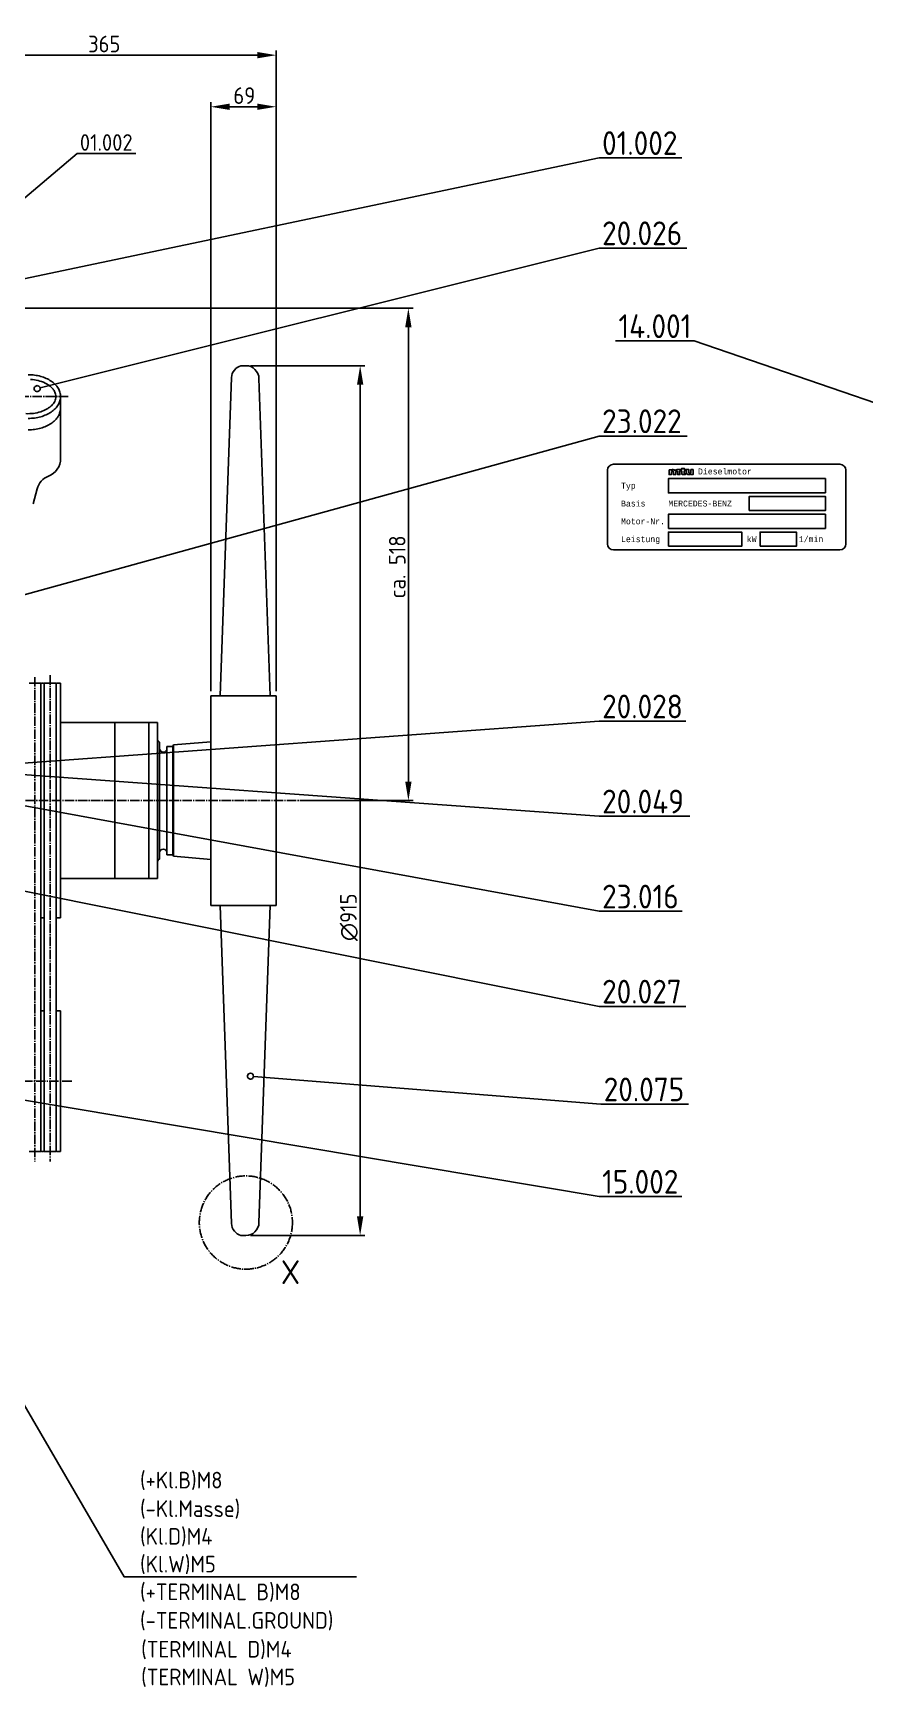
# Model space of a CAD drawing. Extents: x 332 to 10230, y 47 to 4650.
# Drawn here: x 2049 to 2924, y 2807 to 4546 of the extents above; entities that cross this region are included whole.
import ezdxf
from ezdxf.enums import TextEntityAlignment as Align

# ---------------------------------------------------------------- set-up
doc = ezdxf.new("R2010")
doc.units = 0
doc.linetypes.add('GEN7', pattern=[13.75, 10, -1.25, 1.25, -1.25])
doc.layers.get('0').update_dxf_attribs({"linetype": 'CONTINUOUS'})
doc.layers.get('DEFPOINTS').update_dxf_attribs({"linetype": 'CONTINUOUS'})
for name, color, linetype in [('5', 3, 'CONTINUOUS'), ('6', 2, 'CONTINUOUS'), ('7', 4, 'GEN7'), ('LV-0', 7, 'CONTINUOUS'), ('LV-4', 3, 'CONTINUOUS'), ('LV-6', 2, 'CONTINUOUS'), ('LV-7', 4, 'GEN7')]:
    doc.layers.add(name, color=color, linetype=linetype)
doc.styles.add('MONOTXT', font='monotxt')
doc.styles.get("Standard").update_dxf_attribs({"font": 'geniso.shx'})
doc.dimstyles.new('GEN-ISO', dxfattribs={"dimtxt": 3.5, "dimasz": 4, "dimexe": 1, "dimexo": 1, "dimgap": 0.6, "dimtad": 1, "dimtxsty": 'STANDARD', "dimcen": 0, "dimclrd": 256, "dimclre": 256, "dimclrt": 2, "dimazin": 3, "dimtp": 0.1, "dimtm": 0.1, "dimtfac": 0.71, "dimtdec": 3, "dimtmove": 0, "dimatfit": 3, "dimtzin": 0})

# ---------------------------------------------------------------- blocks, each defined once
blk = doc.blocks.new('*D85')
at = {"linetype": 'BYBLOCK'}
for p, q in [((1939.604601, 3745.734217), (1939.604601, 4528.245949)), ((1959.604601, 4523.245949), (2284.604601, 4523.245949)), ((2304.604601, 3854.340217), (2304.604601, 4528.245949))]:
    blk.add_line(p, q, dxfattribs=at)
for points in [[(1959.604601, 4526.579282), (1959.604601, 4519.912616), (1939.604601, 4523.245949)], [(2284.604601, 4526.579282), (2284.604601, 4519.912616), (2304.604601, 4523.245949)]]:
    blk.add_solid(points, dxfattribs=at)
at = {"layer": 'DEFPOINTS', "color": 0, "linetype": 'BYBLOCK'}
for p in [(2304.604601, 4523.245949), (2304.604601, 3849.340217), (1939.604601, 3740.734217)]:
    blk.add_point(p, dxfattribs=at)
at = {"color": 2, "linetype": 'BYBLOCK', "insert": (2123.535645, 4534.995949), "char_height": 17.5, "attachment_point": 5}
blk.add_mtext('365', dxfattribs=at)
blk = doc.blocks.new('*D86')
at = {"linetype": 'BYBLOCK'}
for p, q in [((2235.604601, 3854.340217), (2235.604601, 4473.967893)), ((2304.604601, 3854.340217), (2304.604601, 4473.967893)), ((2284.604601, 4468.967893), (2255.604601, 4468.967893))]:
    blk.add_line(p, q, dxfattribs=at)
for points in [[(2255.604601, 4472.301226), (2255.604601, 4465.63456), (2235.604601, 4468.967893)], [(2284.604601, 4472.301226), (2284.604601, 4465.63456), (2304.604601, 4468.967893)]]:
    blk.add_solid(points, dxfattribs=at)
at = {"layer": 'DEFPOINTS', "color": 0, "linetype": 'BYBLOCK'}
for p in [(2235.604601, 4468.967893), (2235.604601, 3849.340217), (2304.604601, 3849.340217)]:
    blk.add_point(p, dxfattribs=at)
at = {"color": 2, "linetype": 'BYBLOCK', "insert": (2271.021296, 4480.717893), "char_height": 17.5, "attachment_point": 5}
blk.add_mtext('69', dxfattribs=at)
blk = doc.blocks.new('*D87')
at = {"linetype": 'BYBLOCK'}
for p, q in [((2277.684601, 4196.621217), (2397.97275, 4196.621217)), ((2392.97275, 4176.621217), (2392.97275, 3301.621217)), ((2277.684601, 3281.621217), (2397.97275, 3281.621217))]:
    blk.add_line(p, q, dxfattribs=at)
for points in [[(2389.639417, 4176.621217), (2396.306083, 4176.621217), (2392.97275, 4196.621217)], [(2389.639417, 3301.621217), (2396.306083, 3301.621217), (2392.97275, 3281.621217)]]:
    blk.add_solid(points, dxfattribs=at)
at = {"layer": 'DEFPOINTS', "color": 0, "linetype": 'BYBLOCK'}
for p in [(2272.684601, 4196.621217), (2272.684601, 3281.621217), (2392.97275, 3281.621217)]:
    blk.add_point(p, dxfattribs=at)
at = {"color": 2, "linetype": 'BYBLOCK', "insert": (2381.22275, 3616.362211), "char_height": 17.5, "attachment_point": 5, "rotation": 90}
blk.add_mtext('∅915', dxfattribs=at)
blk = doc.blocks.new('*D88')
at = {"linetype": 'BYBLOCK'}
for p, q in [((1850.525601, 4257.121217), (2448.761014, 4257.121217)), ((2443.761014, 3759.121217), (2443.761014, 4237.121217)), ((2337.527586, 3739.121217), (2448.761014, 3739.121217))]:
    blk.add_line(p, q, dxfattribs=at)
for points in [[(2440.42768, 4237.121217), (2447.094347, 4237.121217), (2443.761014, 4257.121217)], [(2440.42768, 3759.121217), (2447.094347, 3759.121217), (2443.761014, 3739.121217)]]:
    blk.add_solid(points, dxfattribs=at)
at = {"layer": 'DEFPOINTS', "color": 0, "linetype": 'BYBLOCK'}
for p in [(1845.525601, 4257.121217), (2443.761014, 4257.121217), (2332.527586, 3739.121217)]:
    blk.add_point(p, dxfattribs=at)
at = {"color": 2, "linetype": 'BYBLOCK', "insert": (2432.011014, 3984.908645), "char_height": 17.5, "attachment_point": 5, "rotation": 90}
blk.add_mtext('ca. 518', dxfattribs=at)

msp = doc.modelspace()

# ---------------------------------------------------------------- linework, layer by layer
at = {"layer": '5'}
for points in [[(1940.474017, 4289.265484, 1), (1935.699114, 4285.232768, 1), (1940.474017, 4289.265484), (2094.867736, 4419.661015), (2156.682549, 4419.661015)], [(1943.353105, 4268.029311, 1), (1937.236405, 4266.74538, 1), (1943.353105, 4268.029311), (2644.705849, 4415.247299), (2731.72701, 4415.247299)], [(2055.944001, 4173.249657, 1), (2049.880397, 4171.734662, 1), (2055.944001, 4173.249657), (2644.705849, 4320.352112), (2737.080849, 4320.352112)], [(3092.521862, 4103.459844, 1), (3098.43439, 4101.433885, 1), (3092.521862, 4103.459844), (2744.725188, 4222.634174), (2661.725188, 4222.634174)], [(1912.876872, 3920.983891, 1), (1906.851415, 3919.323663, 1), (1912.876872, 3920.983891), (2644.725188, 4122.634174), (2737.361507, 4122.634174)], [(2009.259971, 3776.221019, 1), (2003.026575, 3775.765744, 1), (2009.259971, 3776.221019), (2644.725188, 3822.634174), (2735.860031, 3822.634174)], [(1821.63461, 3773.725181, 1), (1815.487322, 3774.853611, 1), (1821.63461, 3773.725181), (2644.725188, 3622.634174), (2732.100188, 3622.634174)], [(1905.392303, 3775.923414, 1), (1899.158475, 3776.372733, 1), (1905.392303, 3775.923414), (2644.725188, 3722.634174), (2740.149868, 3722.634174)], [(1939.44534, 3663.981515, 1), (1933.317198, 3665.209675, 1), (1939.44534, 3663.981515), (2644.725188, 3522.634174), (2735.860031, 3522.634174)], [(2280.555104, 3448.988789, 1), (2274.324902, 3449.485861, 1), (2280.555104, 3448.988789), (2646.403574, 3419.799866), (2738.573951, 3419.799866)], [(1959.61689, 3437.257542, 1), (1953.452569, 3438.288875, 1), (1959.61689, 3437.257542), (2644.725188, 3322.634174), (2731.726665, 3322.634174)]]:
    msp.add_lwpolyline(points, format="xyb", dxfattribs=at)
msp.add_lwpolyline([(1874.565482, 3385.808445), (2144.640773, 2922.456419), (2389.225627, 2922.456419)], dxfattribs=at)
at = {"layer": '7'}
msp.add_circle((2272.664986, 3295.278262), 49.036289, dxfattribs=at)
at = {"layer": 'LV-0'}
for p, q in [((2272.684601, 4196.621217), (2267.524601, 4196.621217)), ((2257.450601, 4184.077217), (2245.482601, 3849.340217)), ((2298.410601, 3849.340217), (2286.479601, 4183.051217)), ((2077.604601, 4164.121217), (2077.604601, 4099.121217)), ((2659.6558, 4092.853643), (2898.1358, 4092.853643)), ((2653.4058, 4086.603643), (2653.4058, 4009.103643)), ((2904.3858, 4086.603643), (2904.3858, 4009.103643)), ((2052.777601, 4067.015217), (2048.582601, 4051.356217)), ((2659.6558, 4002.853643), (2898.1358, 4002.853643)), ((2056.854601, 3862.621217), (2044.354601, 3862.621217)), ((2056.854601, 3862.621217), (2056.854601, 3370.121217)), ((2059.354601, 3862.621217), (2057.854601, 3862.621217)), ((2060.354601, 3862.621217), (2060.354601, 3370.121217)), ((2072.854601, 3862.621217), (2060.354601, 3862.621217)), ((2072.854601, 3862.621217), (2072.854601, 3370.121217)), ((2077.604601, 3862.621217), (2073.854601, 3862.621217)), ((2077.604601, 3862.621217), (2077.604601, 3615.621217)), ((2235.604601, 3849.340217), (2235.604601, 3628.902217)), ((2304.604601, 3849.340217), (2235.604601, 3849.340217)), ((2304.604601, 3849.340217), (2304.604601, 3628.902217)), ((2179.604601, 3821.121217), (2077.604601, 3821.121217)), ((2134.604601, 3821.121217), (2134.604601, 3657.121217)), ((2170.604601, 3821.121217), (2170.604601, 3657.121217)), ((2179.604601, 3821.121217), (2179.604601, 3657.121217)), ((2181.604601, 3800.621217), (2181.604601, 3677.621217)), ((2195.604601, 3796.121217), (2189.604601, 3796.121217)), ((2189.604601, 3796.121217), (2189.604601, 3682.121217)), ((2196.487601, 3797.650217), (2195.604601, 3796.121217)), ((2195.604601, 3796.121217), (2195.604601, 3682.121217)), ((2235.604601, 3801.072217), (2196.487601, 3797.650217)), ((2196.487601, 3797.650217), (2196.487601, 3680.592217)), ((2195.604601, 3682.121217), (2189.604601, 3682.121217)), ((2196.487601, 3680.592217), (2195.604601, 3682.121217)), ((2235.604601, 3677.170217), (2196.487601, 3680.592217)), ((2179.604601, 3657.121217), (2077.604601, 3657.121217)), ((2304.604601, 3628.903217), (2235.604601, 3628.903217)), ((2257.450601, 3294.165217), (2245.482601, 3628.902217)), ((2298.410601, 3628.902217), (2286.479601, 3295.191217)), ((2059.354601, 3615.621217), (2057.854601, 3615.621217)), ((2077.604601, 3615.621217), (2073.854601, 3615.621217)), ((2059.354601, 3518.121217), (2057.854601, 3518.121217)), ((2077.604601, 3518.121217), (2073.854601, 3518.121217)), ((2077.604601, 3518.121217), (2077.604601, 3370.121217)), ((2056.854601, 3370.121217), (2044.354601, 3370.121217)), ((2059.354601, 3370.121217), (2057.854601, 3370.121217)), ((2072.854601, 3370.121217), (2060.354601, 3370.121217)), ((2077.604601, 3370.121217), (2073.854601, 3370.121217)), ((2272.684601, 3281.621217), (2267.524601, 3281.621217))]:
    msp.add_line(p, q, dxfattribs=at)
for centre, radius, start, end in [((2271.294856, 4183.377222), 13.770194, 105.890412, 141.357116), ((2272.664986, 4182.964171), 13.657059, 45.339466, 89.917711), ((2043.57383, 4136.690304), 50.430917, 82.417239, 89.977538), ((2043.699713, 4138.346431), 43.772015, 76.613704, 86.919991), ((2044.087189, 4140.510613), 46.576273, 74.404944, 82.42308), ((2045.448457, 4145.418812), 36.486976, 64.350119, 76.713999), ((2045.588525, 4145.681366), 41.192301, 65.778035, 74.482805), ((2048.240718, 4151.459117), 29.833379, 57.2893, 64.162732), ((2048.468439, 4151.907506), 34.332818, 56.049316, 65.898123), ((2051.299956, 4156.175852), 24.21148, 48.872934, 57.348843), ((2052.01459, 4157.114402), 28.03317, 44.897106, 56.118104), ((2056.057791, 4161.172417), 22.304784, 31.794454, 44.843771), ((2271.686715, 4183.063507), 14.27216, 141.355807, 175.927018), ((2272.299041, 4182.578756), 14.188429, 1.908248, 45.382349), ((2054.435492, 4159.719285), 19.480065, 38.429777, 48.964774), ((2058.192946, 4162.672883), 14.700779, 24.551494, 38.514363), ((2057.944614, 4165.754787), 15.007838, 323.345176, 333.422733), ((2060.421761, 4164.494359), 12.22854, 333.511546, 345.875426), ((2060.608026, 4163.803842), 12.034151, 12.981823, 24.431444), ((2061.781599, 4164.138645), 10.823016, 345.94487, 359.907739), ((2061.851219, 4164.11264), 10.753385, 0.0457, 12.866564), ((2059.709601, 4163.469099), 17.990911, 16.601077, 31.705257), ((2059.71233, 4164.775521), 17.989716, 328.332869, 343.437049), ((2061.775051, 4164.106155), 15.829556, 0.054515, 16.527274), ((2061.825911, 4164.126007), 15.778691, 343.509847, 359.982606), ((2043.612688, 4190.884177), 44.764335, 266.856052, 276.933609), ((2043.572627, 4191.546062), 50.424864, 270.048829, 277.609128), ((2044.18242, 4187.173968), 41.012651, 276.769217, 287.76157), ((2044.09342, 4187.728686), 46.572143, 277.595925, 285.614061), ((2045.587817, 4182.554428), 41.186633, 285.549284, 294.254054), ((2046.476951, 4180.272967), 33.740725, 287.625782, 299.075403), ((2048.473332, 4176.326518), 34.323196, 294.133034, 303.981841), ((2049.594559, 4174.521035), 27.198704, 299.223872, 306.326274), ((2052.583872, 4170.489155), 22.179584, 306.274754, 314.979524), ((2052.01791, 4171.123763), 28.027841, 303.917979, 315.138977), ((2055.661825, 4167.423671), 17.835525, 314.946214, 323.422123), ((2056.36523, 4166.826874), 21.915404, 315.08451, 328.362255), ((2056.36523, 4154.826874), 21.915404, 315.08451, 328.362255), ((2059.71233, 4152.775521), 17.989716, 328.332869, 343.437049), ((2061.825911, 4152.126007), 15.778691, 343.509847, 359.982606), ((2043.572627, 4179.546062), 50.424864, 270.048829, 277.609128), ((2044.09342, 4175.728686), 46.572143, 277.595925, 285.614061), ((2045.587817, 4170.554428), 41.186633, 285.549284, 294.254054), ((2048.473332, 4164.326518), 34.323196, 294.133034, 303.981841), ((2052.01791, 4159.123763), 28.027841, 303.917979, 315.138977), ((2057.604601, 4099.121217), 20, 290.898, 0), ((2659.6558, 4086.603643), 6.25, 90, 180), ((2898.1358, 4086.603643), 6.25, 0, 90), ((2072.096601, 4061.839217), 20, 111.241, 165), ((2659.6558, 4009.103643), 6.25, 180, 270), ((2898.1358, 4009.103643), 6.25, 270, 0), ((2057.854601, 3861.621217), 1, 90, 180), ((2059.354601, 3861.621217), 1, 0, 90), ((2073.854601, 3861.621217), 1, 90, 180), ((2183.604601, 3804.085217), 4, 180, 240), ((2185.604601, 3794.121217), 4, 180, 0), ((2183.604601, 3674.157217), 4, 120, 180), ((2185.604601, 3684.121217), 4, 0, 180), ((2057.854601, 3616.621217), 1, 180, 270), ((2059.354601, 3616.621217), 1, 270, 0), ((2073.854601, 3616.621217), 1, 180, 270), ((2057.854601, 3517.121217), 1, 90, 180), ((2059.354601, 3517.121217), 1, 0, 90), ((2073.854601, 3517.121217), 1, 90, 180), ((2057.854601, 3371.121217), 1, 180, 270), ((2059.354601, 3371.121217), 1, 270, 0), ((2073.854601, 3371.121217), 1, 180, 270), ((2271.686715, 3295.178927), 14.27216, 184.072982, 218.644193), ((2272.299041, 3295.663678), 14.188429, 314.617651, 358.091752), ((2271.294856, 3294.865212), 13.770194, 218.642884, 254.109588), ((2272.664986, 3295.278262), 13.657059, 270.082289, 314.660534)]:
    msp.add_arc(centre, radius, start, end, dxfattribs=at)
at = {"layer": 'LV-4'}
for p, q in [((2717.4758, 4077.853643), (2717.4758, 4062.853643)), ((2717.4758, 4077.853643), (2882.8458, 4077.853643)), ((2882.8458, 4077.853643), (2882.8458, 4062.853643)), ((2717.4758, 4062.853643), (2882.8458, 4062.853643)), ((2802.6008, 4059.103643), (2802.6008, 4044.103643)), ((2802.6008, 4059.103643), (2882.8458, 4059.103643)), ((2882.8458, 4059.103643), (2882.8458, 4044.103643)), ((2717.4758, 4040.353643), (2717.4758, 4025.353643)), ((2717.4758, 4040.353643), (2882.8458, 4040.353643)), ((2802.6008, 4044.103643), (2882.8458, 4044.103643)), ((2882.8458, 4040.353643), (2882.8458, 4025.353643)), ((2717.4758, 4025.353643), (2882.8458, 4025.353643)), ((2717.4758, 4021.603643), (2717.4758, 4006.603643)), ((2717.4758, 4021.603643), (2794.8408, 4021.603643)), ((2794.8408, 4021.603643), (2794.8408, 4006.603643)), ((2814.0058, 4021.603643), (2852.3958, 4021.603643)), ((2814.0058, 4021.603643), (2814.0058, 4006.603643)), ((2852.3958, 4021.603643), (2852.3958, 4006.603643)), ((2717.4758, 4006.603643), (2794.8408, 4006.603643)), ((2814.0058, 4006.603643), (2852.3958, 4006.603643))]:
    msp.add_line(p, q, dxfattribs=at)
for points in [[(2882.8458, 4062.853643), (2717.4758, 4062.853643), (2717.4758, 4077.853643), (2882.8458, 4077.853643)], [(2802.6008, 4044.103643), (2882.8458, 4044.103643), (2882.8458, 4059.103643), (2802.6008, 4059.103643)], [(2717.4758, 4025.353643), (2882.8458, 4025.353643), (2882.8458, 4040.353643), (2717.4758, 4040.353643)], [(2717.4758, 4006.603643), (2794.8408, 4006.603643), (2794.8408, 4021.603643), (2717.4758, 4021.603643)], [(2814.0058, 4006.603643), (2852.3958, 4006.603643), (2852.3958, 4021.603643), (2814.0058, 4021.603643)]]:
    msp.add_lwpolyline(points, close=True, dxfattribs=at)
at = {"layer": 'LV-6'}
msp.add_lwpolyline([(2718.188075, 4087.213418), (2718.188075, 4081.999418), (2720.630075, 4081.999418), (2720.630075, 4084.507418), (2720.775275, 4085.058518), (2721.1721, 4085.467718), (2721.719075, 4085.628593), (2722.23305, 4085.476793), (2722.60595, 4085.092343), (2722.742075, 4084.573418), (2722.742075, 4081.999418), (2725.184075, 4081.999418), (2725.184075, 4084.507418), (2725.329275, 4085.058518), (2725.7261, 4085.467718), (2726.273075, 4085.628593), (2726.78705, 4085.476793), (2727.15995, 4085.092343), (2727.296075, 4084.573418), (2727.296075, 4081.999418), (2729.738075, 4081.999418), (2729.738075, 4084.309418), (2729.69105, 4084.837418), (2729.549975, 4085.348918), (2729.320625, 4085.827418), (2731.652075, 4085.827418), (2731.652075, 4083.319418), (2731.828625, 4082.659418), (2732.312075, 4082.175968), (2732.972075, 4081.999418), (2735.282075, 4081.999418), (2735.282075, 4083.451418), (2734.490075, 4083.451418), (2734.341575, 4083.491018), (2734.232675, 4083.599918), (2734.193075, 4083.748418), (2734.193075, 4085.827418), (2736.602075, 4085.827418), (2736.602075, 4083.781418), (2736.8405, 4082.890418), (2737.493075, 4082.237843), (2738.384075, 4081.999418), (2739.365825, 4081.968893), (2740.3154, 4082.218043), (2741.156075, 4082.725418), (2741.156075, 4082.065418), (2743.598075, 4082.065418), (2743.598075, 4087.279418), (2741.156075, 4087.279418), (2741.156075, 4084.573418), (2741.0117, 4084.022318), (2740.61405, 4083.613118), (2740.0679, 4083.452243), (2739.5531, 4083.604043), (2739.1802, 4083.988493), (2739.044075, 4084.507418), (2739.044075, 4087.279418), (2734.193075, 4087.279418), (2734.193075, 4088.599418), (2731.652075, 4088.599418), (2731.652075, 4087.279418), (2726.768075, 4087.279418), (2725.91585, 4087.154018), (2725.134575, 4086.790193), (2724.491075, 4086.215993), (2723.3567, 4087.050893), (2721.96575, 4087.268693), (2720.630075, 4086.821543), (2720.630075, 4087.213418)], close=True, dxfattribs=at)
msp.add_lwpolyline([(2718.188075, 4087.213418), (2718.188075, 4081.999418), (2720.630075, 4081.999418), (2720.630075, 4084.507418, -0.405), (2721.719075, 4085.628593, -0.405), (2722.742075, 4084.573418), (2722.742075, 4081.999418), (2725.184075, 4081.999418), (2725.184075, 4084.507418, -0.405), (2726.273075, 4085.628593, -0.405), (2727.296075, 4084.573418), (2727.296075, 4081.999418), (2729.738075, 4081.999418), (2729.738075, 4084.309418, 0.135), (2729.320625, 4085.827418), (2731.652075, 4085.827418), (2731.652075, 4083.319418, 0.414), (2732.972075, 4081.999418), (2735.282075, 4081.999418), (2735.282075, 4083.451418), (2734.490075, 4083.451418, -0.414), (2734.193075, 4083.748418), (2734.193075, 4085.827418), (2736.602075, 4085.827418), (2736.602075, 4083.781418, 0.414), (2738.384075, 4081.999418, 0.219), (2741.156075, 4082.725418), (2741.156075, 4082.065418), (2743.598075, 4082.065418), (2743.598075, 4087.279418), (2741.156075, 4087.279418), (2741.156075, 4084.573418, -0.405), (2740.0679, 4083.452243, -0.405), (2739.044075, 4084.507418), (2739.044075, 4087.279418), (2734.193075, 4087.279418), (2734.193075, 4088.599418), (2731.652075, 4088.599418), (2731.652075, 4087.279418), (2726.768075, 4087.279418, 0.222), (2724.491075, 4086.215993, 0.375), (2720.630075, 4086.821543), (2720.630075, 4087.213418), (2718.188075, 4087.213418)], format="xyb", dxfattribs=at)
at = {"layer": 'LV-7'}
for p, q in [((2085.502601, 4164.121217), (2002.395601, 4164.121217)), ((2050.604601, 3868.980217), (2050.604601, 3359.519217)), ((2066.604601, 3871.036217), (2066.604601, 3359.519217)), ((2353.282601, 3739.121217), (349.321601, 3739.121217)), ((2089.266601, 3444.121217), (1915.788601, 3444.121217))]:
    msp.add_line(p, q, dxfattribs=at)

# ---------------------------------------------------------------- texts
at = {"layer": '6', "color": 7}
for s, height, p in [('01.002', 17.5, (2097.867736, 4422.661015)), ('01.002', 25, (2647.705849, 4418.247299)), ('20.026', 25, (2647.705849, 4323.352112)), ('23.022', 25, (2647.725188, 4125.634174)), ('20.028', 25, (2647.725188, 3825.634174)), ('20.049', 25, (2647.725188, 3725.634174)), ('23.016', 25, (2647.725188, 3625.634174)), ('20.027', 25, (2647.725188, 3525.634174)), ('20.075', 25, (2649.403574, 3422.799866)), ('15.002', 25, (2647.725188, 3325.634174))]:
    msp.add_text(s, height=height, dxfattribs=at).set_placement(p)
msp.add_text('14.001', height=25, dxfattribs=at).set_placement((2741.725188, 4225.634174), align=Align.RIGHT)
at = {"layer": 'LV-0'}
msp.add_text('X', height=25, dxfattribs=at).set_placement((2309.531877, 3255.556613), align=Align.TOP_LEFT)
at = {"layer": 'LV-6', "style": 'MONOTXT', "width": 0.952}
for s, p in [('Dieselmotor', (2748.7258, 4082.228643)), ('Typ', (2667.6508, 4067.228643)), ('Basis', (2667.6508, 4048.478643)), ('MERCEDES-BENZ', (2717.4758, 4048.478643)), ('Motor-Nr.', (2667.6508, 4029.728643)), ('Leistung', (2667.6508, 4010.978643)), ('kW', (2800.1008, 4010.978643)), ('1/min', (2854.8958, 4010.978643))]:
    msp.add_text(s, height=6.25, dxfattribs=at).set_placement(p)
at = {"layer": 'LV-6'}
for s, p in [('(+Kl.B)M8', (2161.226827, 3015.563032)), ('(-Kl.Masse)', (2161.226827, 2985.521365)), ('(Kl.D)M4', (2161.226827, 2956.354699)), ('(Kl.W)M5', (2161.226827, 2927.188032)), ('(+TERMINAL B)M8', (2161.226827, 2898.021365)), ('(-TERMINAL.GROUND)', (2161.226827, 2867.979699)), ('(TERMINAL D)M4', (2162.39514, 2837.663329)), ('(TERMINAL W)M5', (2162.39514, 2808.496662))]:
    msp.add_text(s, height=17.5, dxfattribs=at).set_placement(p)

# ---------------------------------------------------------------- dimensions: what is measured, and where the dimension line sits
at = {"layer": '5'}
for base, p1, p2, picture, middle in [((2304.604601, 4523.245949), (1939.604601, 3740.734217), (2304.604601, 3849.340217), '*D85', (2123.535645, 4523.245949)), ((2235.604601, 4468.967893), (2304.604601, 3849.340217), (2235.604601, 3849.340217), '*D86', (2271.021296, 4468.967893))]:
    dim = msp.add_linear_dim(base=base, p1=p1, p2=p2, dimstyle='GEN-ISO', override={"dimscale": 5, "dimpost": '<>'}, dxfattribs=at)
    dim.commit()
    dim.dimension.update_dxf_attribs({"geometry": picture, "text_midpoint": middle, "dimtype": 160})
for base, p1, p2, text, picture, middle in [((2443.761014, 4257.121217), (2332.527586, 3739.121217), (1845.525601, 4257.121217), 'ca. <>', '*D88', (2443.761014, 3984.908645)), ((2392.97275, 3281.621217), (2272.684601, 4196.621217), (2272.684601, 3281.621217), '%%c<>', '*D87', (2392.97275, 3616.362211))]:
    dim = msp.add_linear_dim(base=base, p1=p1, p2=p2, angle=90, text=text, dimstyle='GEN-ISO', override={"dimscale": 5, "dimpost": '<>'}, dxfattribs=at)
    dim.commit()
    dim.dimension.update_dxf_attribs({"geometry": picture, "text_midpoint": middle, "dimtype": 160})

doc.saveas('drawing.dxf')
